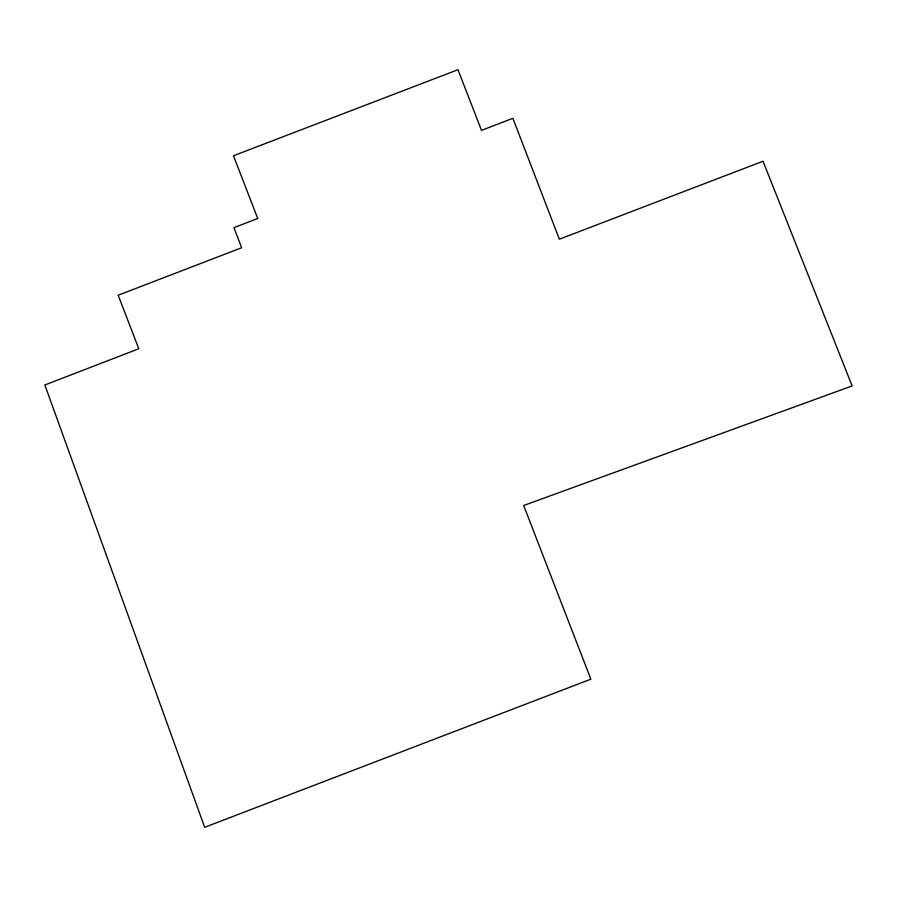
<?xml version="1.0" encoding="UTF-8"?>
<svg xmlns="http://www.w3.org/2000/svg" width="897" height="897" viewBox="0 0 897 897"><rect width="100%" height="100%" fill="white"/><g stroke="black" fill="none" stroke-linecap="round" stroke-linejoin="round"><path stroke-width="1.35" d="M257.731 218.476L233.949 227.67L241.652 247.74L118.169 295.225L138.788 348.754L44.85 384.992L204.673 827.292L590.854 679.175L523.68 505.504L852.15 385.923L763.033 161.236L559.358 239.196L512.893 118.303L481.487 130.379L457.975 69.708L233.478 155.753L257.731 218.476"/></g></svg>
